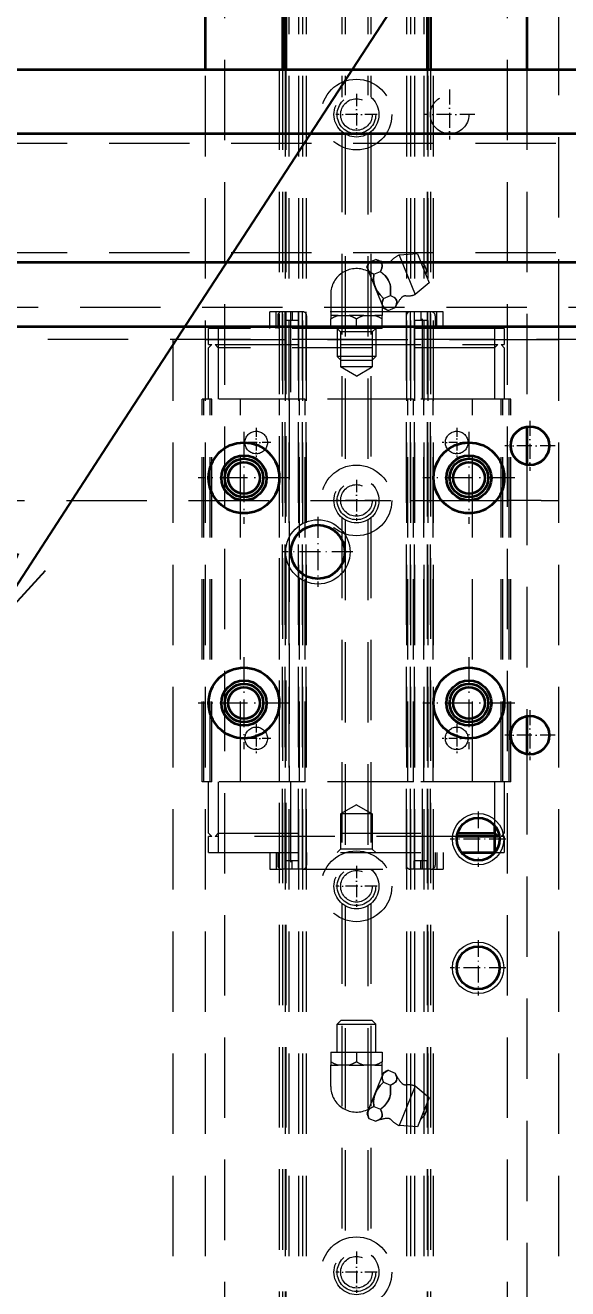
# Model space of a CAD drawing. Header units: millimetres. Extents: x -10155 to 20189, y -25550 to -22580.
# Drawn here: x -8939.3 to -8854.9, y -23227.6 to -23031.1 of the extents above; entities that cross this region are included whole.
import ezdxf

# ---------------------------------------------------------------- set-up
doc = ezdxf.new("R2010")
doc.units = ezdxf.units.MM
for name, pattern in [('CENTER-HOKUTO', [23, 20, -1, 1, -1]), ('DASHDOT', [18.5, 12, -3, 0.5, -3]), ('DASHSPACE', [30, 12, -18]), ('HIDDEN-HOKUTO', [3.8, 2.5, -1.3])]:
    doc.linetypes.add(name, pattern=pattern)
doc.layers.add('AM_7', color=2, linetype='CENTER-HOKUTO', lineweight=30)
doc.layers.add('AM_HID', color=1, linetype='HIDDEN-HOKUTO', lineweight=25)
doc.layers.add('word_dim', color=253, linetype='Continuous')
doc.styles.get("Standard").update_dxf_attribs({"font": 'romans.shx', "bigfont": 'bigfont.shx'})
doc.dimstyles.new('RS-1-5', dxfattribs={"dimscale": 5, "dimtxt": 3.5, "dimasz": 3, "dimexe": 1, "dimexo": 0, "dimgap": 1, "dimtad": 3, "dimdsep": 46, "dimtxsty": 'Standard', "dimblk1": 'OPEN', "dimblk2": 'OPEN', "dimsah": 1, "dimcen": 0, "dimclrd": 256, "dimclre": 256, "dimclrt": 3, "dimadec": 0, "dimazin": 0, "dimtfac": 1, "dimtmove": 0, "dimatfit": 3, "dimldrblk": 'OPEN', "dimfxl": 0, "dimtolj": 1, "dimtzin": 0, "dimarcsym": 0})

# ---------------------------------------------------------------- blocks, each defined once
blk = doc.blocks.new('_Open')
at = {"color": 0, "lineweight": -2}
for p, q in [((-1, 0.1667), (0, 0)), ((-1, -0.1667), (0, 0)), ((0, 0), (-1, 0))]:
    blk.add_line(p, q, dxfattribs=at)
blk = doc.blocks.new('*D754')
at = {"layer": 'DEFPOINTS', "color": 0, "ltscale": 2}
for p in [(-8616.25, -22750.69), (-9696.25, -23547.81), (-8616.25, -23589.18)]:
    blk.add_point(p, dxfattribs=at)
at = {"layer": 'word_dim', "lineweight": -2, "ltscale": 2}
for p, q in [((-9696.25, -23547.81), (-9696.25, -22745.69)), ((-8616.25, -23589.18), (-8616.25, -22745.69)), ((-9681.25, -22750.69), (-8631.25, -22750.69))]:
    blk.add_line(p, q, dxfattribs=at)
at = {"layer": 'word_dim', "lineweight": -2, "ltscale": 2, "xscale": 15, "yscale": 15, "zscale": 15, "rotation": 180}
blk.add_blockref('_Open', (-9696.25, -22750.69), dxfattribs=at)
at = {"layer": 'word_dim', "lineweight": -2, "ltscale": 2, "xscale": 15, "yscale": 15, "zscale": 15}
blk.add_blockref('_Open', (-8616.25, -22750.69), dxfattribs=at)
at = {"layer": 'word_dim', "color": 3, "ltscale": 2, "insert": (-9156.25, -22736.94), "char_height": 17.5, "attachment_point": 5}
blk.add_mtext('\\A1;1080', dxfattribs=at)
blk = doc.blocks.new('aa1')
for p, q in [((-0.4, 0.0667), (0, 0)), ((0, 0), (-1, 0)), ((-0.4, -0.0667), (0, 0))]:
    blk.add_line(p, q)
blk = doc.blocks.new('aa2')
blk.add_circle((0, 0), 1)
blk = doc.blocks.new('*D768')
at = {"layer": 'DEFPOINTS', "color": 0, "linetype": 'Continuous', "ltscale": 2}
for p in [(-8745.48, -22818.67), (-8745.48, -22818.67), (-8946.47, -23127.17)]:
    blk.add_point(p, dxfattribs=at)
at = {"layer": 'word_dim', "linetype": 'Continuous', "lineweight": -2, "ltscale": 2}
blk.add_line((-8926, -23095.75), (-8765.95, -22850.09), dxfattribs=at)
at = {"layer": 'word_dim', "linetype": 'Continuous', "lineweight": -2, "ltscale": 2, "xscale": 37.5, "yscale": 37.5, "zscale": 37.5}
for name, p, rotation in [('aa2', (-8745.48, -22818.67), 56.91535859627189), ('aa1', (-8946.47, -23127.17), 236.9153585962719)]:
    blk.add_blockref(name, p, dxfattribs=dict(at, rotation=rotation))
at = {"layer": 'word_dim', "color": 3, "linetype": 'Continuous', "ltscale": 2, "insert": (-8845.98, -22972.92), "char_height": 0.000005, "attachment_point": 5, "rotation": 56.9154}
blk.add_mtext('\\A1;368.2', dxfattribs=at)

msp = doc.modelspace()

# ---------------------------------------------------------------- linework, layer by layer
at = {"color": 7, "lineweight": 35, "ltscale": 0.449995}
for p, q in [((-8911.248, -23038.004), (-8911.248, -23020.004)), ((-8861.248, -23020.004), (-8861.248, -23038.004))]:
    msp.add_line(p, q, dxfattribs=at)
at = {"color": 7, "lineweight": 35, "ltscale": 0.449998}
for p, q in [((-8899.248, -23020.004), (-8899.248, -23038.004)), ((-8898.827, -23020.004), (-8898.827, -23038.004)), ((-8876.668, -23020.004), (-8876.668, -23038.004)), ((-8876.248, -23020.004), (-8876.248, -23038.004))]:
    msp.add_line(p, q, dxfattribs=at)
at = {"color": 7, "lineweight": 35, "ltscale": 0.424997}
for p, q in [((-8898.748, -23021.004), (-8898.748, -23038.004)), ((-8876.748, -23021.004), (-8876.748, -23038.004))]:
    msp.add_line(p, q, dxfattribs=at)
at = {"color": 7, "lineweight": 35}
for p, q in [((-9315.748, -23038.004), (-8673.748, -23038.004)), ((-8666.748, -23048.004), (-9315.748, -23048.004)), ((-8666.748, -23068.004), (-9315.748, -23068.004)), ((-8663.748, -23078.004), (-9315.748, -23078.004))]:
    msp.add_line(p, q, dxfattribs=at)
at = {"color": 7, "lineweight": 35, "ltscale": 0.147902}
for p, q in [((-8861.248, -23093.546), (-8861.248, -23099.462)), ((-8861.248, -23138.546), (-8861.248, -23144.462))]:
    msp.add_line(p, q, dxfattribs=at)
at = {"color": 7, "lineweight": 35, "ltscale": 0.029449}
msp.add_line((-8866.248, -23155.576), (-8866.248, -23156.754), dxfattribs=at)
at = {"color": 7, "lineweight": 35, "ltscale": 0.14679}
msp.add_line((-8866.248, -23157.254), (-8872.119, -23157.254), dxfattribs=at)
at = {"color": 7, "lineweight": 35, "ltscale": 0.144196}
msp.add_line((-8872.015, -23156.754), (-8866.248, -23156.754), dxfattribs=at)
at = {"color": 7, "lineweight": 35, "ltscale": 0.017678}
msp.add_line((-8866.248, -23156.754), (-8865.748, -23157.254), dxfattribs=at)
at = {"color": 7, "lineweight": 35, "ltscale": 0.0125}
msp.add_line((-8865.748, -23157.254), (-8866.248, -23157.254), dxfattribs=at)
at = {"color": 7, "lineweight": 35, "ltscale": 0.0625}
msp.add_line((-8866.248, -23157.254), (-8866.248, -23159.754), dxfattribs=at)
at = {"color": 7, "lineweight": 35, "ltscale": 0.129242}
msp.add_line((-8871.417, -23159.754), (-8866.248, -23159.754), dxfattribs=at)
at = {"color": 7, "lineweight": 35, "ltscale": 0.000488281}
msp.add_line((-8866.248, -23159.754), (-8866.228, -23159.754), dxfattribs=at)
at = {"color": 7, "linetype": 'DASHSPACE', "lineweight": 13}
for centre in [(-8887.748, -23045.004), (-8887.748, -23105.004), (-8887.748, -23165.004), (-8887.748, -23225.004)]:
    msp.add_circle(centre, 3, dxfattribs=at)
at = {"color": 7, "lineweight": 35}
for centre, radius in [((-8860.748, -23096.504), 3), ((-8905.248, -23101.504), 5.5), ((-8870.248, -23101.504), 5.5), ((-8905.248, -23101.504), 3.5), ((-8905.248, -23101.504), 3), ((-8870.248, -23101.504), 3.5), ((-8870.248, -23101.504), 3), ((-8905.248, -23101.504), 2.458), ((-8870.248, -23101.504), 2.458), ((-8893.748, -23113.004), 4.188), ((-8905.248, -23136.504), 5.5), ((-8870.248, -23136.504), 5.5), ((-8905.248, -23136.504), 3.5), ((-8905.248, -23136.504), 3), ((-8905.248, -23136.504), 2.459), ((-8870.248, -23136.504), 3.5), ((-8870.248, -23136.504), 3), ((-8870.248, -23136.504), 2.459), ((-8860.748, -23141.504), 3), ((-8868.823, -23157.677), 3.323), ((-8868.823, -23177.677), 3.323)]:
    msp.add_circle(centre, radius, dxfattribs=at)
at = {"color": 7, "lineweight": 13}
for centre, radius in [((-8893.748, -23113.004), 5), ((-8868.823, -23157.677), 4), ((-8868.823, -23177.677), 4)]:
    msp.add_circle(centre, radius, dxfattribs=at)
at = {"layer": 'AM_7', "color": 2, "linetype": 'DASHDOT', "lineweight": 13, "ltscale": 0.159802}
for p, q in [((-8887.748, -23041.808), (-8887.748, -23048.2)), ((-8884.551, -23045.004), (-8890.943, -23045.004)), ((-8887.748, -23101.808), (-8887.748, -23108.2)), ((-8884.551, -23105.004), (-8890.943, -23105.004)), ((-8887.748, -23161.808), (-8887.748, -23168.2)), ((-8884.551, -23165.004), (-8890.943, -23165.004)), ((-8887.748, -23221.808), (-8887.748, -23228.2)), ((-8884.551, -23225.004), (-8890.943, -23225.004))]:
    msp.add_line(p, q, dxfattribs=at)
at = {"layer": 'AM_7', "color": 2, "linetype": 'DASHDOT', "lineweight": 13, "ltscale": 0.195001}
for p, q in [((-8873.248, -23041.104), (-8873.248, -23048.904)), ((-8869.347, -23045.004), (-8877.147, -23045.004)), ((-8860.748, -23092.604), (-8860.748, -23100.404)), ((-8860.748, -23137.604), (-8860.748, -23145.404))]:
    msp.add_line(p, q, dxfattribs=at)
at = {"layer": 'AM_7', "color": 2, "linetype": 'DASHDOT', "lineweight": 13, "ltscale": 0.357501}
for p, q in [((-8905.248, -23094.354), (-8905.248, -23108.654)), ((-8870.248, -23094.354), (-8870.248, -23108.654)), ((-8898.097, -23101.504), (-8912.397, -23101.504)), ((-8863.097, -23101.504), (-8877.397, -23101.504)), ((-8905.248, -23129.354), (-8905.248, -23143.654)), ((-8870.248, -23129.354), (-8870.248, -23143.654)), ((-8898.097, -23136.504), (-8912.397, -23136.504)), ((-8863.097, -23136.504), (-8877.397, -23136.504))]:
    msp.add_line(p, q, dxfattribs=at)
at = {"layer": 'AM_7', "color": 2, "linetype": 'DASHDOT', "lineweight": 13, "ltscale": 0.114336}
for p, q in [((-8903.348, -23093.717), (-8903.348, -23098.291)), ((-8903.348, -23139.717), (-8903.348, -23144.291))]:
    msp.add_line(p, q, dxfattribs=at)
at = {"layer": 'AM_7', "color": 2, "linetype": 'DASHDOT', "lineweight": 13, "ltscale": 0.114334}
for p, q in [((-8872.147, -23093.717), (-8872.147, -23098.291)), ((-8872.147, -23139.717), (-8872.147, -23144.291))]:
    msp.add_line(p, q, dxfattribs=at)
at = {"layer": 'AM_7', "color": 2, "linetype": 'DASHDOT', "lineweight": 13, "ltscale": 0.114337}
for p, q in [((-8901.061, -23096.004), (-8905.634, -23096.004)), ((-8901.061, -23142.004), (-8905.634, -23142.004))]:
    msp.add_line(p, q, dxfattribs=at)
at = {"layer": 'AM_7', "color": 2, "linetype": 'DASHDOT', "lineweight": 13, "ltscale": 0.114331}
for p, q in [((-8869.861, -23096.004), (-8874.434, -23096.004)), ((-8869.861, -23142.004), (-8874.434, -23142.004))]:
    msp.add_line(p, q, dxfattribs=at)
at = {"layer": 'AM_7', "color": 2, "linetype": 'DASHDOT', "lineweight": 13, "ltscale": 0.194995}
for p, q in [((-8856.848, -23096.504), (-8864.647, -23096.504)), ((-8856.848, -23141.504), (-8864.647, -23141.504))]:
    msp.add_line(p, q, dxfattribs=at)
at = {"layer": 'AM_7', "color": 2, "linetype": 'DASHDOT', "lineweight": 13, "ltscale": 0.27222}
msp.add_line((-8893.748, -23107.559), (-8893.748, -23118.448), dxfattribs=at)
at = {"layer": 'AM_7', "color": 2, "linetype": 'DASHDOT', "lineweight": 13, "ltscale": 0.272217}
msp.add_line((-8888.303, -23113.004), (-8899.192, -23113.004), dxfattribs=at)
at = {"layer": 'AM_7', "color": 2, "linetype": 'DASHDOT', "lineweight": 13, "ltscale": 0.216028}
for p, q in [((-8868.823, -23153.356), (-8868.823, -23161.997)), ((-8864.502, -23157.677), (-8873.143, -23157.677)), ((-8868.823, -23173.356), (-8868.823, -23181.997)), ((-8864.502, -23177.677), (-8873.143, -23177.677))]:
    msp.add_line(p, q, dxfattribs=at)
at = {"layer": 'AM_HID', "color": 1, "lineweight": 13, "ltscale": 5}
for p, q in [((-8898.839, -23020.004), (-8898.839, -23850.004)), ((-8898.248, -23020.004), (-8898.248, -23850.004)), ((-8896.783, -23020.004), (-8896.783, -23850.004)), ((-8896.781, -23020.004), (-8896.781, -23850.004)), ((-8896.158, -23020.004), (-8896.158, -23850.004)), ((-8895.547, -23020.004), (-8895.547, -23850.004)), ((-8889.998, -23020.004), (-8889.998, -23042.323)), ((-8889.498, -23020.004), (-8889.498, -23041.973)), ((-8885.998, -23020.004), (-8885.998, -23041.973)), ((-8885.498, -23020.004), (-8885.498, -23042.323)), ((-8879.947, -23020.004), (-8879.947, -23850.004)), ((-8879.337, -23020.004), (-8879.337, -23850.004)), ((-8878.714, -23020.004), (-8878.714, -23850.004)), ((-8878.712, -23020.004), (-8878.712, -23850.004)), ((-8877.248, -23020.004), (-8877.248, -23850.004)), ((-8876.656, -23020.004), (-8876.656, -23850.004)), ((-8908.248, -23847.004), (-8908.248, -23023.004)), ((-8864.248, -23847.004), (-8864.248, -23023.004)), ((-8856.248, -23080.004), (-8856.248, -23025.004)), ((-8911.248, -23355.504), (-8911.248, -23038.004)), ((-8899.748, -23038.004), (-8899.748, -23355.504)), ((-8899.248, -23038.004), (-8899.248, -23355.504)), ((-8898.827, -23038.004), (-8898.827, -23355.504)), ((-8898.748, -23038.004), (-8898.748, -23355.504)), ((-8876.748, -23038.004), (-8876.748, -23355.504)), ((-8876.668, -23038.004), (-8876.668, -23355.504)), ((-8876.248, -23038.004), (-8876.248, -23355.504)), ((-8875.748, -23355.504), (-8875.748, -23038.004)), ((-8861.248, -23038.004), (-8861.248, -23093.546)), ((-8889.998, -23047.685), (-8889.998, -23102.323)), ((-8885.498, -23047.685), (-8885.498, -23102.323)), ((-8666.748, -23049.504), (-9655.748, -23049.504)), ((-8889.498, -23048.035), (-8889.498, -23101.973)), ((-8885.998, -23048.035), (-8885.998, -23101.973)), ((-8666.748, -23066.504), (-9655.748, -23066.504)), ((-8878.252, -23066.654), (-8881.081, -23066.852)), ((-8881.081, -23066.852), (-8879.844, -23069.911)), ((-8881.081, -23066.852), (-8879.844, -23069.911)), ((-8878.252, -23066.654), (-8877.344, -23068.901)), ((-8886.145, -23068.742), (-8885.815, -23067.965)), ((-8886.145, -23068.742), (-8884.854, -23071.936)), ((-8885.815, -23067.965), (-8884.745, -23067.533)), ((-8877.344, -23068.901), (-8876.436, -23071.149)), ((-8885.059, -23069.838), (-8883.988, -23069.406)), ((-8885.059, -23069.838), (-8883.988, -23069.406)), ((-8879.844, -23069.911), (-8878.608, -23072.971)), ((-8879.844, -23069.911), (-8878.608, -23072.971)), ((-8876.436, -23071.149), (-8878.608, -23072.971)), ((-8891.748, -23072.954), (-8891.748, -23076.254)), ((-8884.854, -23071.936), (-8883.564, -23075.13)), ((-8883.544, -23073.586), (-8882.474, -23073.153)), ((-8883.544, -23073.586), (-8882.474, -23073.153)), ((-8671.248, -23075.004), (-9641.248, -23075.004)), ((-8883.748, -23074.676), (-8883.748, -23076.254)), ((-8883.564, -23075.13), (-8882.788, -23075.459)), ((-8882.788, -23075.459), (-8881.717, -23075.027)), ((-8900.248, -23075.654), (-8901.248, -23075.654)), ((-8901.248, -23078.254), (-8901.248, -23075.654)), ((-8899.35, -23075.654), (-8900.248, -23075.654)), ((-8900.248, -23078.254), (-8900.248, -23075.654)), ((-8899.998, -23076.304), (-8899.998, -23078.254)), ((-8897.748, -23075.654), (-8899.348, -23075.654)), ((-8899.248, -23162.354), (-8899.248, -23075.654)), ((-8898.839, -23162.354), (-8898.839, -23075.654)), ((-8898.827, -23162.354), (-8898.827, -23075.654)), ((-8898.748, -23075.654), (-8898.748, -23076.954)), ((-8898.748, -23076.954), (-8897.748, -23076.954)), ((-8898.031, -23075.654), (-8898.031, -23089.254)), ((-8896.147, -23075.654), (-8897.748, -23075.654)), ((-8897.748, -23075.654), (-8897.748, -23076.954)), ((-8897.748, -23075.654), (-8897.748, -23076.954)), ((-8897.748, -23076.954), (-8896.748, -23076.954)), ((-8896.783, -23162.354), (-8896.783, -23075.654)), ((-8896.781, -23162.354), (-8896.781, -23075.654)), ((-8896.748, -23075.654), (-8896.748, -23076.954)), ((-8896.158, -23162.354), (-8896.158, -23075.654)), ((-8879.35, -23075.654), (-8896.147, -23075.654)), ((-8895.547, -23162.354), (-8895.547, -23075.654)), ((-8895.498, -23076.304), (-8895.498, -23078.254)), ((-8890.602, -23076.254), (-8891.748, -23076.254)), ((-8891.748, -23076.254), (-8891.748, -23076.753)), ((-8891.748, -23078.254), (-8891.748, -23076.753)), ((-8890.602, -23076.254), (-8889.748, -23076.254)), ((-8889.748, -23076.254), (-8888.893, -23076.254)), ((-8887.748, -23076.254), (-8888.893, -23076.254)), ((-8886.602, -23076.254), (-8887.748, -23076.254)), ((-8887.748, -23078.254), (-8887.748, -23076.753)), ((-8887.748, -23078.254), (-8887.748, -23076.753)), ((-8886.602, -23076.254), (-8885.748, -23076.254)), ((-8885.748, -23076.254), (-8884.893, -23076.254)), ((-8883.748, -23076.254), (-8884.893, -23076.254)), ((-8883.748, -23076.753), (-8883.748, -23076.254)), ((-8883.748, -23078.254), (-8883.748, -23076.753)), ((-8879.998, -23076.304), (-8879.998, -23078.254)), ((-8879.947, -23162.354), (-8879.947, -23075.654)), ((-8877.748, -23075.654), (-8879.348, -23075.654)), ((-8879.337, -23162.354), (-8879.337, -23075.654)), ((-8878.748, -23075.654), (-8878.748, -23076.954)), ((-8878.748, -23076.954), (-8877.748, -23076.954)), ((-8878.714, -23162.354), (-8878.714, -23075.654)), ((-8878.712, -23162.354), (-8878.712, -23075.654)), ((-8876.147, -23075.654), (-8877.748, -23075.654)), ((-8877.748, -23075.654), (-8877.748, -23076.954)), ((-8877.748, -23075.654), (-8877.748, -23076.954)), ((-8877.748, -23076.954), (-8876.748, -23076.954)), ((-8877.464, -23089.254), (-8877.464, -23075.654)), ((-8876.748, -23075.654), (-8876.748, -23076.954)), ((-8876.668, -23162.354), (-8876.668, -23075.654)), ((-8876.656, -23162.354), (-8876.656, -23075.654)), ((-8876.248, -23162.354), (-8876.248, -23075.654)), ((-8875.248, -23075.654), (-8876.147, -23075.654)), ((-8875.498, -23076.304), (-8875.498, -23078.254)), ((-8874.248, -23075.654), (-8875.248, -23075.654)), ((-8875.248, -23078.254), (-8875.248, -23075.654)), ((-8874.248, -23078.254), (-8874.248, -23075.654)), ((-8909.248, -23078.254), (-8910.748, -23078.254)), ((-8910.748, -23080.754), (-8910.748, -23078.254)), ((-8909.248, -23078.254), (-8909.248, -23080.754)), ((-8909.248, -23078.254), (-8909.248, -23089.254)), ((-8866.248, -23078.254), (-8909.248, -23078.254)), ((-8887.748, -23078.254), (-8891.748, -23078.254)), ((-8890.206, -23078.795), (-8890.748, -23078.254)), ((-8890.748, -23078.254), (-8890.748, -23082.64)), ((-8887.748, -23078.795), (-8890.206, -23078.795)), ((-8890.206, -23078.795), (-8890.206, -23084.254)), ((-8883.748, -23078.254), (-8887.748, -23078.254)), ((-8885.289, -23078.795), (-8887.748, -23078.795)), ((-8885.289, -23078.795), (-8884.748, -23078.254)), ((-8885.289, -23078.795), (-8885.289, -23084.254)), ((-8884.748, -23078.254), (-8884.748, -23082.64)), ((-8866.248, -23078.254), (-8866.248, -23089.254)), ((-8864.748, -23078.254), (-8866.248, -23078.254)), ((-8866.248, -23078.254), (-8866.248, -23080.754)), ((-8864.748, -23078.254), (-8864.748, -23080.754)), ((-8676.248, -23080.004), (-8941.248, -23080.004)), ((-8911.248, -23080.004), (-8916.248, -23080.004)), ((-8916.248, -23355.504), (-8916.248, -23080.004)), ((-8911.248, -23080.004), (-8861.248, -23080.004)), ((-8910.748, -23080.754), (-8910.248, -23080.754)), ((-8910.248, -23080.754), (-8910.748, -23081.254)), ((-8909.248, -23081.254), (-8909.748, -23080.754)), ((-8909.748, -23080.754), (-8909.248, -23080.754)), ((-8909.248, -23080.754), (-8866.248, -23080.754)), ((-8866.248, -23080.754), (-8865.748, -23080.754)), ((-8865.748, -23080.754), (-8866.248, -23081.254)), ((-8865.248, -23080.754), (-8864.748, -23080.754)), ((-8864.748, -23081.254), (-8865.248, -23080.754)), ((-8861.248, -23080.004), (-8856.248, -23080.004)), ((-8856.248, -23355.504), (-8856.248, -23080.004)), ((-8910.748, -23089.254), (-8910.748, -23081.254)), ((-8866.248, -23081.254), (-8909.248, -23081.254)), ((-8909.248, -23081.254), (-8909.248, -23089.254)), ((-8887.748, -23082.64), (-8890.748, -23082.64)), ((-8890.134, -23083.254), (-8890.748, -23082.64)), ((-8884.748, -23082.64), (-8887.748, -23082.64)), ((-8885.361, -23083.254), (-8884.748, -23082.64)), ((-8866.248, -23081.254), (-8866.248, -23089.254)), ((-8864.748, -23081.254), (-8864.748, -23089.254)), ((-8887.748, -23084.254), (-8890.206, -23084.254)), ((-8887.748, -23085.673), (-8890.206, -23084.254)), ((-8887.748, -23083.254), (-8890.134, -23083.254)), ((-8885.361, -23083.254), (-8887.748, -23083.254)), ((-8885.289, -23084.254), (-8887.748, -23084.254)), ((-8887.748, -23085.673), (-8885.289, -23084.254)), ((-8910.248, -23089.254), (-8911.748, -23089.254)), ((-8911.748, -23148.754), (-8911.748, -23089.254)), ((-8911.498, -23148.754), (-8911.498, -23089.254)), ((-8910.498, -23148.754), (-8910.498, -23089.254)), ((-8896.598, -23089.254), (-8910.248, -23089.254)), ((-8910.248, -23148.754), (-8910.248, -23089.254)), ((-8905.797, -23148.754), (-8905.797, -23089.254)), ((-8899.697, -23148.754), (-8899.697, -23089.254)), ((-8898.231, -23089.254), (-8898.231, -23148.754)), ((-8896.598, -23148.754), (-8896.598, -23089.254)), ((-8895.748, -23089.254), (-8896.598, -23089.254)), ((-8879.748, -23089.254), (-8895.748, -23089.254)), ((-8895.748, -23148.754), (-8895.748, -23089.254)), ((-8878.897, -23089.254), (-8879.748, -23089.254)), ((-8879.748, -23148.754), (-8879.748, -23089.254)), ((-8865.248, -23089.254), (-8878.897, -23089.254)), ((-8878.897, -23148.754), (-8878.897, -23089.254)), ((-8877.264, -23148.754), (-8877.264, -23089.254)), ((-8875.797, -23148.754), (-8875.797, -23089.254)), ((-8869.697, -23148.754), (-8869.697, -23089.254)), ((-8863.748, -23089.254), (-8865.248, -23089.254)), ((-8865.248, -23148.754), (-8865.248, -23089.254)), ((-8864.998, -23148.754), (-8864.998, -23089.254)), ((-8863.998, -23148.754), (-8863.998, -23089.254)), ((-8863.748, -23148.754), (-8863.748, -23089.254)), ((-8861.248, -23099.462), (-8861.248, -23138.546)), ((-9008.875, -23105.004), (-8879.3, -23105.004)), ((-8879.3, -23105.004), (-8868.852, -23105.004)), ((-8868.852, -23105.004), (-8864.166, -23105.004)), ((-8858.992, -23105.004), (-8864.166, -23105.004)), ((-8858.992, -23105.004), (-8856.248, -23105.004)), ((-8889.998, -23107.685), (-8889.998, -23162.323)), ((-8889.498, -23108.035), (-8889.498, -23161.973)), ((-8885.998, -23108.035), (-8885.998, -23161.973)), ((-8885.498, -23107.685), (-8885.498, -23162.323)), ((-8861.248, -23144.462), (-8861.248, -23285.046)), ((-8910.248, -23148.754), (-8911.748, -23148.754)), ((-8910.748, -23156.754), (-8910.748, -23148.754)), ((-8896.598, -23148.754), (-8910.248, -23148.754)), ((-8909.248, -23148.754), (-8909.248, -23159.754)), ((-8909.248, -23148.754), (-8909.248, -23156.754)), ((-8898.031, -23148.754), (-8898.031, -23162.354)), ((-8895.748, -23148.754), (-8896.598, -23148.754)), ((-8879.748, -23148.754), (-8895.748, -23148.754)), ((-8878.897, -23148.754), (-8879.748, -23148.754)), ((-8865.248, -23148.754), (-8878.897, -23148.754)), ((-8877.464, -23162.354), (-8877.464, -23148.754)), ((-8866.248, -23148.754), (-8866.248, -23155.576)), ((-8866.248, -23148.754), (-8866.248, -23159.754)), ((-8863.748, -23148.754), (-8865.248, -23148.754)), ((-8864.748, -23148.754), (-8864.748, -23156.754)), ((-8887.748, -23152.334), (-8890.206, -23153.754)), ((-8887.748, -23153.754), (-8890.206, -23153.754)), ((-8890.206, -23153.754), (-8890.206, -23159.212)), ((-8887.748, -23152.334), (-8885.289, -23153.754)), ((-8885.289, -23153.754), (-8887.748, -23153.754)), ((-8885.289, -23153.754), (-8885.289, -23159.212)), ((-8910.748, -23156.754), (-8910.248, -23157.254)), ((-8910.248, -23157.254), (-8910.748, -23157.254)), ((-8910.748, -23159.754), (-8910.748, -23157.254)), ((-8909.748, -23157.254), (-8909.248, -23156.754)), ((-8909.248, -23157.254), (-8909.748, -23157.254)), ((-8909.248, -23156.754), (-8872.015, -23156.754)), ((-8909.248, -23157.254), (-8909.248, -23159.754)), ((-8872.119, -23157.254), (-8909.248, -23157.254)), ((-8865.248, -23157.254), (-8864.748, -23156.754)), ((-8864.748, -23157.254), (-8865.248, -23157.254)), ((-8864.748, -23157.254), (-8864.748, -23159.754)), ((-8890.206, -23159.212), (-8890.748, -23159.754)), ((-8887.748, -23159.212), (-8890.206, -23159.212)), ((-8885.289, -23159.212), (-8887.748, -23159.212)), ((-8885.289, -23159.212), (-8884.748, -23159.754)), ((-8910.748, -23159.754), (-8909.248, -23159.754)), ((-8909.248, -23159.754), (-8871.417, -23159.754)), ((-8901.248, -23159.754), (-8901.248, -23162.354)), ((-8900.248, -23159.754), (-8900.248, -23162.354)), ((-8899.998, -23159.754), (-8899.998, -23161.704)), ((-8898.748, -23162.354), (-8898.748, -23161.054)), ((-8897.748, -23161.054), (-8898.748, -23161.054)), ((-8897.748, -23162.354), (-8897.748, -23161.054)), ((-8897.748, -23162.354), (-8897.748, -23161.054)), ((-8896.748, -23161.054), (-8897.748, -23161.054)), ((-8896.748, -23162.354), (-8896.748, -23161.054)), ((-8895.498, -23159.754), (-8895.498, -23161.704)), ((-8879.998, -23159.754), (-8879.998, -23161.704)), ((-8878.748, -23162.354), (-8878.748, -23161.054)), ((-8877.748, -23161.054), (-8878.748, -23161.054)), ((-8877.748, -23162.354), (-8877.748, -23161.054)), ((-8877.748, -23162.354), (-8877.748, -23161.054)), ((-8876.748, -23161.054), (-8877.748, -23161.054)), ((-8876.748, -23162.354), (-8876.748, -23161.054)), ((-8875.498, -23159.754), (-8875.498, -23161.704)), ((-8875.248, -23159.754), (-8875.248, -23162.354)), ((-8874.248, -23159.754), (-8874.248, -23162.354)), ((-8866.228, -23159.754), (-8864.748, -23159.754)), ((-8901.248, -23162.354), (-8900.248, -23162.354)), ((-8900.248, -23162.354), (-8899.348, -23162.354)), ((-8897.748, -23162.354), (-8899.348, -23162.354)), ((-8896.147, -23162.354), (-8897.748, -23162.354)), ((-8896.147, -23162.354), (-8879.348, -23162.354)), ((-8877.748, -23162.354), (-8879.348, -23162.354)), ((-8876.147, -23162.354), (-8877.748, -23162.354)), ((-8876.147, -23162.354), (-8875.248, -23162.354)), ((-8875.248, -23162.354), (-8874.248, -23162.354)), ((-8889.998, -23167.685), (-8889.998, -23222.323)), ((-8889.498, -23168.035), (-8889.498, -23221.973)), ((-8885.998, -23168.035), (-8885.998, -23221.973)), ((-8885.498, -23167.685), (-8885.498, -23222.323)), ((-8890.134, -23185.804), (-8890.748, -23186.417)), ((-8890.748, -23186.417), (-8887.748, -23186.417)), ((-8890.748, -23190.804), (-8890.748, -23186.417)), ((-8890.134, -23185.804), (-8887.748, -23185.804)), ((-8887.748, -23185.804), (-8885.361, -23185.804)), ((-8887.748, -23186.417), (-8884.748, -23186.417)), ((-8885.361, -23185.804), (-8884.748, -23186.417)), ((-8884.748, -23190.804), (-8884.748, -23186.417)), ((-8891.748, -23190.804), (-8887.748, -23190.804)), ((-8891.748, -23190.804), (-8891.748, -23192.305)), ((-8887.748, -23190.804), (-8887.748, -23192.305)), ((-8887.748, -23190.804), (-8883.748, -23190.804)), ((-8887.748, -23190.804), (-8887.748, -23192.305)), ((-8883.748, -23190.804), (-8883.748, -23192.305)), ((-8891.748, -23192.305), (-8891.748, -23192.804)), ((-8891.748, -23192.804), (-8890.602, -23192.804)), ((-8891.748, -23196.104), (-8891.748, -23192.804)), ((-8889.748, -23192.804), (-8890.602, -23192.804)), ((-8888.893, -23192.804), (-8889.748, -23192.804)), ((-8888.893, -23192.804), (-8887.748, -23192.804)), ((-8887.748, -23192.804), (-8886.602, -23192.804)), ((-8885.748, -23192.804), (-8886.602, -23192.804)), ((-8884.893, -23192.804), (-8885.748, -23192.804)), ((-8884.893, -23192.804), (-8883.748, -23192.804)), ((-8883.748, -23192.804), (-8883.748, -23192.305)), ((-8883.748, -23194.382), (-8883.748, -23192.804)), ((-8883.564, -23193.928), (-8884.854, -23197.122)), ((-8883.564, -23193.928), (-8882.788, -23193.598)), ((-8882.788, -23193.598), (-8881.717, -23194.031)), ((-8883.544, -23195.472), (-8882.474, -23195.904)), ((-8883.544, -23195.472), (-8882.474, -23195.904)), ((-8878.608, -23196.087), (-8879.844, -23199.146)), ((-8878.608, -23196.087), (-8879.844, -23199.146)), ((-8876.436, -23197.909), (-8878.608, -23196.087)), ((-8884.854, -23197.122), (-8886.145, -23200.316)), ((-8876.436, -23197.909), (-8877.344, -23200.156)), ((-8886.145, -23200.316), (-8885.815, -23201.093)), ((-8885.059, -23199.219), (-8883.988, -23199.652)), ((-8885.059, -23199.219), (-8883.988, -23199.652)), ((-8879.844, -23199.146), (-8881.081, -23202.206)), ((-8879.844, -23199.146), (-8881.081, -23202.206)), ((-8877.344, -23200.156), (-8878.252, -23202.404)), ((-8885.815, -23201.093), (-8884.745, -23201.525)), ((-8878.252, -23202.404), (-8881.081, -23202.206))]:
    msp.add_line(p, q, dxfattribs=at)
for points in [[(-8885.815, -23067.965), (-8885.985, -23068.51), (-8885.99, -23068.925), (-8885.853, -23069.267), (-8885.56, -23069.564), (-8885.059, -23069.838)], [(-8885.059, -23069.838), (-8885.559, -23069.564), (-8885.851, -23069.269), (-8885.99, -23068.928), (-8885.985, -23068.511), (-8885.815, -23067.965)], [(-8883.988, -23069.406), (-8883.833, -23069.019), (-8883.775, -23068.829), (-8883.73, -23068.557), (-8883.769, -23068.254), (-8883.933, -23068), (-8884.159, -23067.82), (-8884.341, -23067.716), (-8884.745, -23067.533)], [(-8884.745, -23067.533), (-8884.222, -23067.781), (-8884.022, -23067.918), (-8883.874, -23068.068), (-8883.777, -23068.235), (-8883.733, -23068.422), (-8883.737, -23068.633), (-8883.786, -23068.869), (-8883.988, -23069.406)], [(-8885.059, -23069.838), (-8885.072, -23070.65), (-8884.985, -23071.322), (-8884.803, -23071.915)], [(-8884.803, -23071.915), (-8884.985, -23071.322), (-8885.072, -23070.65), (-8885.059, -23069.838)], [(-8882.474, -23073.153), (-8882.433, -23072.486), (-8882.432, -23072.154), (-8882.475, -23071.665), (-8882.625, -23071.087), (-8882.9, -23070.558), (-8883.22, -23070.144), (-8883.463, -23069.888), (-8883.988, -23069.406)], [(-8883.988, -23069.406), (-8883.305, -23070.051), (-8883.028, -23070.377), (-8882.806, -23070.708), (-8882.64, -23071.051), (-8882.524, -23071.415), (-8882.456, -23071.807), (-8882.431, -23072.225), (-8882.474, -23073.153)], [(-8884.803, -23071.915), (-8884.498, -23072.505), (-8884.077, -23073.058), (-8883.544, -23073.586)], [(-8883.544, -23073.586), (-8884.077, -23073.058), (-8884.498, -23072.505), (-8884.803, -23071.915)], [(-8881.717, -23075.027), (-8881.563, -23074.639), (-8881.504, -23074.45), (-8881.459, -23074.178), (-8881.499, -23073.875), (-8881.662, -23073.621), (-8881.888, -23073.441), (-8882.07, -23073.337), (-8882.474, -23073.153)], [(-8882.474, -23073.153), (-8881.951, -23073.402), (-8881.751, -23073.539), (-8881.602, -23073.689), (-8881.506, -23073.855), (-8881.462, -23074.043), (-8881.466, -23074.254), (-8881.515, -23074.488), (-8881.717, -23075.027)], [(-8882.788, -23075.459), (-8883.116, -23075.297), (-8883.377, -23075.115), (-8883.549, -23074.934), (-8883.665, -23074.733), (-8883.725, -23074.509), (-8883.731, -23074.261), (-8883.674, -23073.953), (-8883.544, -23073.586)], [(-8883.544, -23073.586), (-8883.668, -23073.93), (-8883.729, -23074.243), (-8883.727, -23074.492), (-8883.671, -23074.717), (-8883.559, -23074.92), (-8883.391, -23075.103), (-8883.136, -23075.285), (-8882.788, -23075.459)], [(-8891.748, -23076.753), (-8891.173, -23076.459), (-8890.602, -23076.254)], [(-8890.602, -23076.254), (-8891.173, -23076.459), (-8891.748, -23076.753)], [(-8888.893, -23076.254), (-8888.352, -23076.446), (-8887.748, -23076.753)], [(-8887.748, -23076.753), (-8888.352, -23076.446), (-8888.893, -23076.254)], [(-8887.748, -23076.753), (-8887.173, -23076.459), (-8886.602, -23076.254)], [(-8886.602, -23076.254), (-8887.173, -23076.459), (-8887.748, -23076.753)], [(-8884.893, -23076.254), (-8884.322, -23076.459), (-8883.748, -23076.753)], [(-8883.748, -23076.753), (-8884.322, -23076.459), (-8884.893, -23076.254)], [(-8891.748, -23192.305), (-8891.173, -23192.598), (-8890.602, -23192.804)], [(-8890.602, -23192.804), (-8891.173, -23192.598), (-8891.748, -23192.305)], [(-8888.893, -23192.804), (-8888.352, -23192.612), (-8887.748, -23192.305)], [(-8887.748, -23192.305), (-8888.352, -23192.612), (-8888.893, -23192.804)], [(-8887.748, -23192.305), (-8887.173, -23192.598), (-8886.602, -23192.804)], [(-8886.602, -23192.804), (-8887.173, -23192.598), (-8887.748, -23192.305)], [(-8884.893, -23192.804), (-8884.322, -23192.598), (-8883.748, -23192.305)], [(-8883.748, -23192.305), (-8884.322, -23192.598), (-8884.893, -23192.804)], [(-8882.788, -23193.598), (-8883.116, -23193.76), (-8883.377, -23193.943), (-8883.549, -23194.123), (-8883.665, -23194.324), (-8883.725, -23194.549), (-8883.731, -23194.797), (-8883.674, -23195.105), (-8883.544, -23195.472)], [(-8883.544, -23195.472), (-8883.668, -23195.128), (-8883.729, -23194.815), (-8883.727, -23194.566), (-8883.671, -23194.341), (-8883.559, -23194.137), (-8883.391, -23193.955), (-8883.136, -23193.773), (-8882.788, -23193.598)], [(-8881.717, -23194.031), (-8881.563, -23194.418), (-8881.504, -23194.608), (-8881.459, -23194.879), (-8881.499, -23195.183), (-8881.662, -23195.437), (-8881.888, -23195.617), (-8882.07, -23195.721), (-8882.474, -23195.904)], [(-8882.474, -23195.904), (-8881.951, -23195.656), (-8881.751, -23195.518), (-8881.602, -23195.368), (-8881.506, -23195.202), (-8881.462, -23195.015), (-8881.466, -23194.803), (-8881.515, -23194.569), (-8881.717, -23194.031)], [(-8884.803, -23197.143), (-8884.498, -23196.553), (-8884.077, -23195.999), (-8883.544, -23195.472)], [(-8883.544, -23195.472), (-8884.077, -23195.999), (-8884.498, -23196.553), (-8884.803, -23197.143)], [(-8882.474, -23195.904), (-8882.433, -23196.572), (-8882.432, -23196.904), (-8882.475, -23197.393), (-8882.625, -23197.971), (-8882.9, -23198.5), (-8883.22, -23198.914), (-8883.463, -23199.17), (-8883.988, -23199.652)], [(-8883.988, -23199.652), (-8883.305, -23199.007), (-8883.028, -23198.681), (-8882.806, -23198.349), (-8882.64, -23198.007), (-8882.524, -23197.643), (-8882.456, -23197.251), (-8882.431, -23196.833), (-8882.474, -23195.904)], [(-8885.059, -23199.219), (-8885.072, -23198.408), (-8884.985, -23197.736), (-8884.803, -23197.143)], [(-8884.803, -23197.143), (-8884.985, -23197.736), (-8885.072, -23198.408), (-8885.059, -23199.219)], [(-8885.815, -23201.093), (-8885.985, -23200.548), (-8885.99, -23200.133), (-8885.853, -23199.791), (-8885.56, -23199.494), (-8885.059, -23199.219)], [(-8885.059, -23199.219), (-8885.559, -23199.493), (-8885.851, -23199.788), (-8885.99, -23200.129), (-8885.985, -23200.547), (-8885.815, -23201.093)], [(-8883.988, -23199.652), (-8883.833, -23200.039), (-8883.775, -23200.229), (-8883.73, -23200.5), (-8883.769, -23200.804), (-8883.933, -23201.057), (-8884.159, -23201.238), (-8884.341, -23201.342), (-8884.745, -23201.525)], [(-8884.745, -23201.525), (-8884.222, -23201.276), (-8884.022, -23201.139), (-8883.874, -23200.99), (-8883.777, -23200.823), (-8883.733, -23200.636), (-8883.737, -23200.425), (-8883.786, -23200.189), (-8883.988, -23199.652)]]:
    msp.add_lwpolyline(points, dxfattribs=at)
for centre, radius in [((-8887.748, -23045.004), 5.5), ((-8887.748, -23045.004), 3.5), ((-8887.748, -23045.004), 2.458), ((-8873.248, -23045.004), 3), ((-8903.348, -23096.004), 1.759), ((-8872.147, -23096.004), 1.759), ((-8887.748, -23105.004), 5.5), ((-8887.748, -23105.004), 3.5), ((-8887.748, -23105.004), 2.458), ((-8903.348, -23142.004), 1.759), ((-8872.147, -23142.004), 1.759), ((-8887.748, -23165.004), 5.5), ((-8887.748, -23165.004), 3.5), ((-8887.748, -23165.004), 2.458), ((-8887.748, -23225.004), 5.5), ((-8887.748, -23225.004), 3.5), ((-8887.748, -23225.004), 2.458)]:
    msp.add_circle(centre, radius, dxfattribs=at)
for centre, radius, start, end in [((-8879.844, -23069.911), 3.3, 112, 138.02128), ((-8887.748, -23072.954), 4, 62.01239, 180.00001), ((-8882.453, -23061.988), 6, 247.54151, 265.15522), ((-8882.892, -23067.169), 0.8, 265.15522, 318.02128), ((-8878.677, -23069.439), 1.82, 344.1342, 59.86581), ((-8880.132, -23074.001), 0.8, 85.97872, 138.84478), ((-8879.844, -23069.911), 3.3, 265.97872, 292), ((-8876.217, -23077.423), 6, 138.84478, 156.4585), ((-8899.348, -23076.304), 0.65, 90, 180.00001), ((-8896.147, -23076.304), 0.65, 0, 90), ((-8879.348, -23076.304), 0.65, 90, 180.00001), ((-8876.147, -23076.304), 0.65, 0, 90), ((-8899.348, -23161.704), 0.65, 180.00001, 270), ((-8896.147, -23161.704), 0.65, 270, 0), ((-8879.348, -23161.704), 0.65, 180.00001, 270), ((-8876.147, -23161.704), 0.65, 270, 0), ((-8876.217, -23191.634), 6, 203.54151, 221.15522), ((-8887.748, -23196.104), 4, 180.00001, 297.98761), ((-8880.132, -23195.056), 0.8, 221.15522, 274.02129), ((-8879.844, -23199.146), 3.3, 68, 94.02128), ((-8878.677, -23199.618), 1.82, 300.1342, 15.86581), ((-8882.453, -23207.07), 6, 94.84479, 112.4585), ((-8882.892, -23201.889), 0.8, 41.97873, 94.84479), ((-8879.844, -23199.146), 3.3, 221.97872, 248.00001)]:
    msp.add_arc(centre, radius, start, end, dxfattribs=at)

# ---------------------------------------------------------------- dimensions: what is measured, and where the dimension line sits
at = {"layer": 'word_dim', "ltscale": 2}
dim = msp.add_linear_dim(base=(-8616.248, -22750.69), p1=(-9696.248, -23547.806), p2=(-8616.248, -23589.18), dimstyle='RS-1-5', dxfattribs=at)
dim.commit()
dim.dimension.update_dxf_attribs({"geometry": '*D754', "text_midpoint": (-9156.248, -22736.94)})
at = {"layer": 'word_dim', "color": 3, "linetype": 'Continuous', "ltscale": 2}
dim = msp.add_aligned_dim(p1=(-8946.473, -23127.169), p2=(-8745.481, -22818.667), distance=0, dimstyle='RS-1-5', override={"dimtxt": 1e-06, "dimasz": 7.5, "dimgap": 0, "dimblk1": 'aa1', "dimblk2": 'aa2', "dimse1": 1, "dimse2": 1}, dxfattribs=at)
dim.commit()
dim.dimension.update_dxf_attribs({"geometry": '*D768', "text_midpoint": (-8845.977, -22972.918)})

doc.saveas('drawing.dxf')
